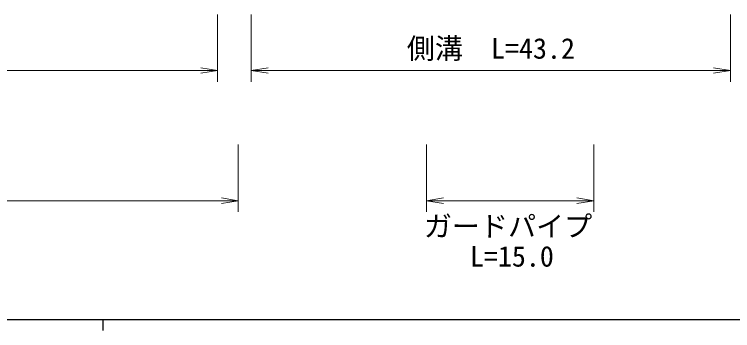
# Model space of a CAD drawing. Units: millimetres, scale not verified. Extents: x 40000 to 680000, y 20000 to 380000.
# Drawn here: x 160104 to 224109, y 204000 to 232182 of the extents above; entities that cross this region are included whole.
import ezdxf
from ezdxf.enums import TextEntityAlignment as Align

# ---------------------------------------------------------------- set-up
doc = ezdxf.new("R2010")
doc.units = ezdxf.units.MM
doc.header["$LTSCALE"] = 1000
doc.layers.add('M-STR-HTXT', color=7, linetype='Continuous', lineweight=13)
doc.layers.add('M-TTL-BAND', color=7, linetype='Continuous', lineweight=25)
doc.styles.add('ＭＳ ゴシック', font='')
doc.styles.get('ＭＳ ゴシック').set_extended_font_data('MS Gothic')

# ---------------------------------------------------------------- blocks, each defined once
blk = doc.blocks.new('open_arrow')
at = {"color": 0, "linetype": 'Continuous', "lineweight": -2}
blk.add_lwpolyline([(7.5, 1.25), (0, 0), (7.5, -1.25)], dxfattribs=at)

msp = doc.modelspace()

# ---------------------------------------------------------------- linework, layer by layer
at = {"layer": 'M-STR-HTXT'}
for p, q in [((178211, 232182), (178211, 226182)), ((181217, 232182), (181217, 226182)), ((223916, 232182), (223916, 226182)), ((83335, 227182), (178211, 227182)), ((181217, 227182), (223916, 227182)), ((180054, 220573), (180054, 214573)), ((196844, 220573), (196844, 214573)), ((211730, 220573), (211730, 214573)), ((89879, 215573), (180054, 215573)), ((196844, 215573), (211730, 215573))]:
    msp.add_line(p, q, dxfattribs=at)
at = {"layer": 'M-TTL-BAND'}
for p, q in [((40000, 205000), (579000, 205000)), ((168000, 205000), (168000, 204000))]:
    msp.add_line(p, q, dxfattribs=at)

# ---------------------------------------------------------------- block references
at = {"layer": 'M-STR-HTXT', "xscale": 200, "yscale": 200, "rotation": 180}
for p in [(178211, 227182), (223916, 227182), (180054, 215573), (211730, 215573)]:
    msp.add_blockref('open_arrow', p, dxfattribs=at)
at = {"layer": 'M-STR-HTXT', "xscale": 200, "yscale": 200}
for p in [(181217, 227182), (196844, 215573)]:
    msp.add_blockref('open_arrow', p, dxfattribs=at)

# ---------------------------------------------------------------- texts
at = {"layer": 'M-STR-HTXT', "style": 'ＭＳ ゴシック'}
for s, p in [('側溝\u3000L=43.2', (202567, 227682)), ('ガードパイプ', (204093, 211837))]:
    msp.add_text(s, height=1833, dxfattribs=at).set_placement(p, align=Align.BOTTOM_CENTER)
msp.add_text('L=15.0', height=1833, dxfattribs=at).set_placement((208177, 209154), align=Align.BOTTOM_RIGHT)

doc.saveas('drawing.dxf')
